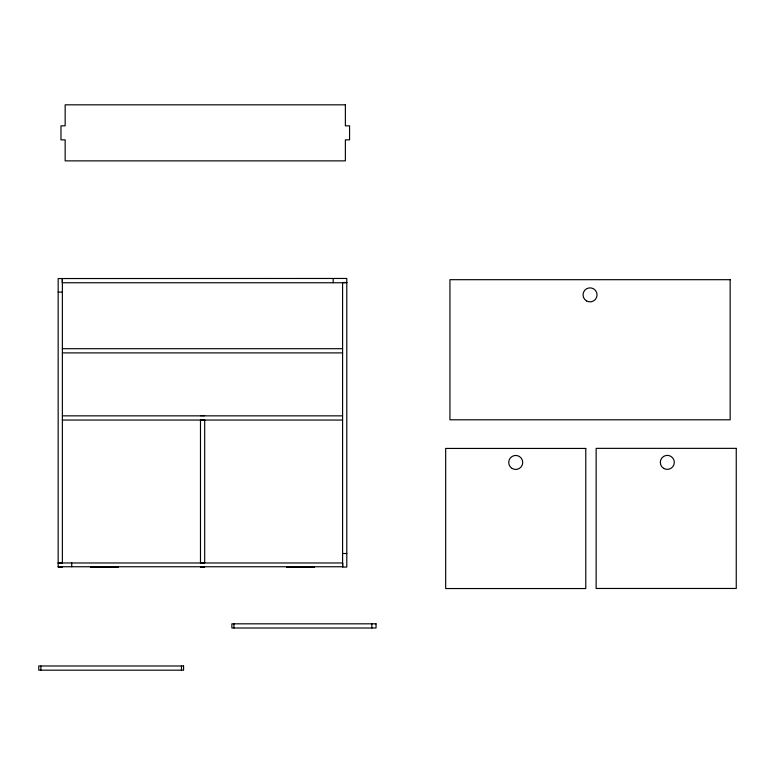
<?xml version="1.0" encoding="UTF-8"?>
<svg xmlns="http://www.w3.org/2000/svg" width="775" height="775" viewBox="0 0 775 775"><rect width="100%" height="100%" fill="white"/><g stroke="black" fill="none" stroke-linecap="round" stroke-linejoin="round"><path stroke-width="1.16" d="M346.793 282.507L342.589 282.507L342.589 567.067L346.793 567.067L346.793 278.457L58.164 278.545L58.164 567.155L62.368 567.155M346.793 282.749L62.252 282.749L62.252 278.545M58.164 292.097L62.368 292.097M62.368 348.702L342.589 348.702M62.368 352.896L342.589 352.896M200.483 415.681L204.687 415.681M62.368 415.855L342.589 415.855M62.368 420.05L342.589 420.05M342.589 553.515L346.793 553.515M58.164 562.97L342.724 562.97L342.724 566.748L58.164 566.748M58.164 563.105L62.368 563.105L62.368 278.545M90.394 567.174L118.41 567.174M200.483 567.174L204.687 567.174M286.547 567.174L314.563 567.174M371.835 623.817L371.835 628.002M333.202 278.545L333.202 282.749M233.953 623.817L233.953 628.002M181.466 665.987L181.466 670.172M71.717 562.97L71.717 566.748M40.852 665.987L40.852 670.172M345.369 104.828L65.158 104.828L65.158 125.841L60.973 125.841L60.973 139.849L65.158 139.849L65.158 160.871L345.369 160.871L345.369 139.849L349.573 139.849L349.573 125.841L345.369 125.841L345.369 104.828M730.157 279.688L449.936 279.688L449.936 419.798L730.157 419.798L730.157 279.688M204.687 419.972L200.483 419.972L200.483 562.882L204.687 562.882L204.687 419.972M736.25 448.357L596.14 448.357L596.14 588.467L736.25 588.467L736.25 448.357M585.784 448.434L445.673 448.434L445.673 588.545L585.784 588.545L585.784 448.434M376.04 623.817L231.87 623.817L231.87 628.002L376.04 628.002L376.04 623.817M183.578 665.987L38.75 665.987L38.75 670.172L183.578 670.172L183.578 665.987M663.807 468.439A7.004 7.004 0 0 0 674.318 462.365A7.004 7.004 0 0 0 663.807 456.301A7.004 7.004 0 0 0 663.807 468.439M512.227 468.517A7.004 7.004 0 0 0 522.738 462.452A7.004 7.004 0 0 0 512.227 456.378A7.004 7.004 0 0 0 512.227 468.517M586.539 300.923A7.004 7.004 0 0 0 597.05 294.858A7.004 7.004 0 0 0 586.539 288.794A7.004 7.004 0 0 0 586.539 300.923"/></g></svg>
